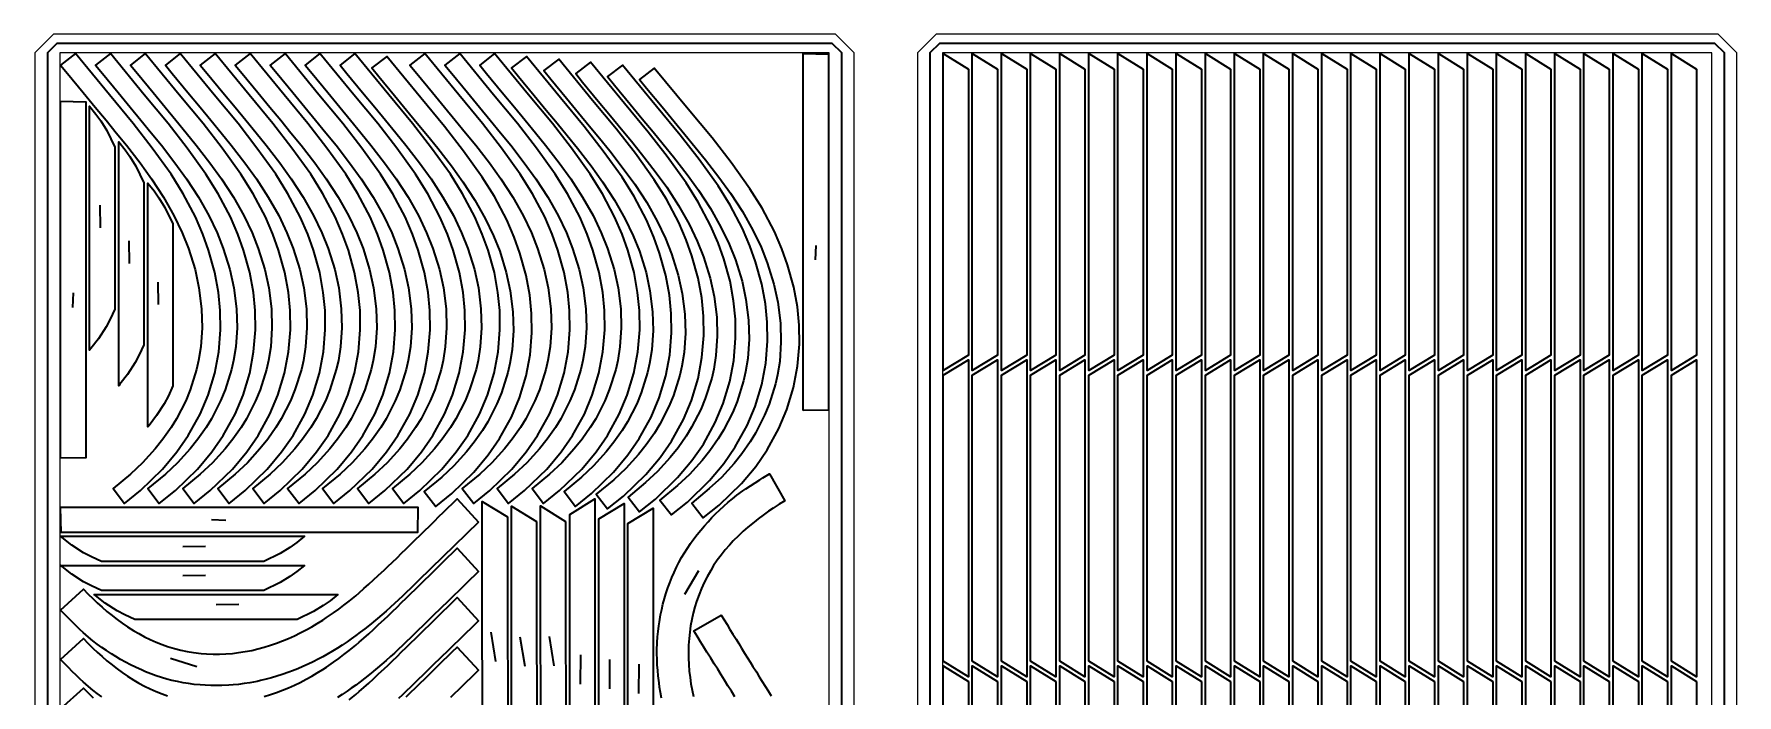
# Model space of a CAD drawing. Header units: millimetres. Extents: x -10628 to 24720, y -21829 to 4032.
# Drawn here: x 5248 to 7949, y -12298 to -11249 of the extents above; entities that cross this region are included whole.
import ezdxf
from ezdxf.enums import TextEntityAlignment as Align
from ezdxf.lldxf.tags import DXFTag

# ---------------------------------------------------------------- set-up
doc = ezdxf.new("R2010")
doc.units = ezdxf.units.MM
doc.layers.add('layer chu', color=7, linetype='Continuous', lineweight=9)
doc.layers.add('layer khung van cnc', color=7, linetype='Continuous', lineweight=25, true_color=0xfbf59b)
doc.layers.add('layer mau', color=7, linetype='Continuous')
doc.styles.add('Text Dim', font='arial.ttf')
tags = doc.linetypes.add('DATTRANHVAKEPVAN', pattern='A,32.156035,-1.521322,["DAT TRÁNH VA CHẠM KẸP VÁN",Text Dim,S=2.23494,R=0,X=0,Y=-0.877209],-47.8264', length=81.503757).pattern_tags.tags
tags[6] = DXFTag(74, 10)
tags = doc.linetypes.add('KVVIENMAY', pattern='A,46.311228,-10.280676,["KV VIỀN MÁY",Text Dim,S=10.028098,R=0,X=0,Y=-4.346144],-100.988212', length=157.580116).pattern_tags.tags
tags[6] = DXFTag(74, 10)

# ---------------------------------------------------------------- blocks, each defined once
blk = doc.blocks.new('khung van cnc')
at = {"color": 2, "linetype": 'DATTRANHVAKEPVAN', "lineweight": 5}
for p, q in [((-1453, -44.4), (-1148, -44.4)), ((-1148, -44.4), (-538.7, -44.4)), ((-539.1, -45.3), (-233, -44.4))]:
    blk.add_line(p, q, dxfattribs=at)
at = {"color": 250, "lineweight": 5}
blk.add_line((-1494.1, -99.4), (-193, -99.4), dxfattribs=at)
at = {"lineweight": 5}
blk.add_lwpolyline([(-193, -99.4), (-193, 2370.6), (-223, 2400.6), (-1463, 2400.6), (-1493, 2370.6), (-1493, -99.4)], close=True, dxfattribs=at)
at = {"color": 1, "linetype": 'KVVIENMAY'}
for points in [[(-511.9, -84.4), (-213, -84.4), (-213, 2370.6), (-228, 2385.6), (-1458, 2385.6), (-1473, 2370.6), (-1473, -84.4), (-1172.8, -84.4)], [(-1104, -84.4), (-567.2, -84.4)]]:
    blk.add_lwpolyline(points, dxfattribs=at)
at = {"lineweight": 5}
for points in [[(-513.5, -69.4), (-233, -69.4), (-233, 2370.6), (-1453, 2370.6), (-1453, -69.4), (-1173, -69.4)], [(-1123, -69.4), (-563.5, -69.4)]]:
    blk.add_lwpolyline(points, dxfattribs=at)
blk.add_lwpolyline([(-843, -551.3), (-1463, -551.3), (-1493, -521.3), (-1493, -99.4), (-843, -99.4)], close=True)
for centre in [(-1148, -69.4), (-538.5, -70.2)]:
    blk.add_circle(centre, 25, dxfattribs=at)
at = {"layer": 'layer mau'}
for points in [[(-843, -99.4), (-193, -99.4), (-193, -212.4), (-843, -212.4)], [(-843, -212.4), (-193, -212.4), (-193, -325.3), (-843, -325.3)], [(-843, -325.3), (-193, -325.3), (-193, -438.3), (-843, -438.3)], [(-843, -438.3), (-193, -438.3), (-193, -521.2), (-223, -551.2), (-843, -551.2)]]:
    blk.add_lwpolyline(points, close=True, dxfattribs=at)
at = {"color": 254, "lineweight": 5, "char_height": 50, "width": 647.53, "attachment_point": 5}
for s, insert in [('{\\fArial|b0|i0|c163|p34;Tên File}', (-1168.8, -155.9)), ('{\\fYu Gothic UI Semilight|b0|i0|c128|p34;Ván}', (-1168.8, -268.9)), ('{\\fYu Gothic UI Semilight|b0|i0|c128|p34;Đ\\fArial|b0|i0|c163|p34;ộ\\fYu Gothic UI Semilight|b0|i0|c128|p34; Dày Ván}', (-1168.8, -381.8)), ('{\\fYu Gothic UI Semilight|b0|i0|c128|p34;S\\fArial|b0|i0|c163|p34;ố\\fYu Gothic UI Semilight|b0|i0|c128|p34; L\\fArial|b0|i0|c163|p34;ượ\\fYu Gothic UI Semilight|b0|i0|c128|p34;ng Chi Ti\\fArial|b0|i0|c163|p34;ế\\fYu Gothic UI Semilight|b0|i0|c128|p34;t}', (-1168.8, -494.8))]:
    blk.add_mtext(s, dxfattribs=dict(at, insert=insert))
at = {"layer": 'layer mau'}
for tag, p in [('ÁGF', (-518, -155.9)), ('TENFILE', (-518, -268.9)), ('TENFILE', (-518, -381.8)), ('TENFILE', (-518, -494.8))]:
    blk.add_attdef(tag, text='', height=30, dxfattribs=at).set_placement(p, align=Align.MIDDLE_CENTER)

msp = doc.modelspace()

# ---------------------------------------------------------------- linework, layer by layer
for p, q in [((5352.299, -11521.006), (5352.736, -11556.802)), ((5398.399, -11577.624), (5398.836, -11613.421)), ((6487.309, -11607.744), (6488.391, -11584.569)), ((5309.309, -11683.344), (5310.391, -11660.169)), ((5444.499, -11642.834), (5444.936, -11678.631)), ((5529.139, -12019.557), (5552.314, -12020.639)), ((5519.713, -12062.552), (5483.916, -12062.988)), ((5519.713, -12108.652), (5483.916, -12109.088)), ((6301.967, -12101.156), (6279.749, -12138.982)), ((5572.738, -12154.752), (5536.941, -12155.188)), ((5972.584, -12198.33), (5980.092, -12244.893)), ((6018.692, -12205.785), (6026.2, -12252.348)), ((6064.792, -12205.515), (6072.3, -12252.078)), ((6114.921, -12281.23), (6115.361, -12234.596)), ((5464.564, -12239.648), (5506.32, -12253.095)), ((6161.021, -12288.397), (6161.461, -12241.763)), ((6207.121, -12295.854), (6207.561, -12249.22))]:
    msp.add_line(p, q)
for points in [[(5416.636, -11973.768), (5451.74, -11939.629), (5474.478, -11912.405), (5492.617, -11886.297), (5511.359, -11852.312), (5524.001, -11822.11), (5534.59, -11787.211), (5540.848, -11753.506), (5543.726, -11718.541), (5543.371, -11688.122), (5540.541, -11659.148), (5534.808, -11627.882), (5524.872, -11592.256), (5515.76, -11566.98), (5504.006, -11539.443), (5484.507, -11502.581), (5465.202, -11471.625), (5435.328, -11430.167), (5405.23, -11391.14), (5367.445, -11345.667), (5313.62, -11280.196), (5290.021, -11298.372), (5301.01, -11311.973), (5325.846, -11341.935), (5345.088, -11365.208), (5362.098, -11385.854), (5378.407, -11405.762), (5394.529, -11425.782), (5416.09, -11453.572), (5434.375, -11478.829), (5453.291, -11507.902), (5469.809, -11537.232), (5482.858, -11564.597), (5492.729, -11589.337), (5503.243, -11622.997), (5509.525, -11651.967), (5513.652, -11685.148), (5514.523, -11715.241), (5512.448, -11745.835), (5509.008, -11767.26), (5505.753, -11781.546), (5495.591, -11813.884), (5488.455, -11831.286), (5473.943, -11859.759), (5465.412, -11873.61), (5452.29, -11892.298), (5440.057, -11907.718), (5420.03, -11929.9), (5400.828, -11947.637), (5373.173, -11970.685), (5391.237, -11994.139)], [(5472.039, -11973.768), (5507.143, -11939.629), (5529.881, -11912.405), (5548.02, -11886.297), (5566.761, -11852.312), (5579.404, -11822.11), (5589.992, -11787.211), (5596.251, -11753.506), (5599.128, -11718.541), (5598.773, -11688.122), (5595.943, -11659.148), (5590.21, -11627.882), (5580.274, -11592.256), (5571.163, -11566.98), (5559.409, -11539.443), (5539.909, -11502.581), (5520.605, -11471.625), (5490.73, -11430.167), (5460.632, -11391.14), (5422.847, -11345.667), (5369.023, -11280.196), (5345.423, -11298.372), (5356.412, -11311.973), (5381.249, -11341.935), (5400.49, -11365.208), (5417.501, -11385.854), (5433.809, -11405.762), (5449.932, -11425.782), (5471.493, -11453.572), (5489.778, -11478.829), (5508.693, -11507.902), (5525.212, -11537.232), (5538.261, -11564.597), (5548.131, -11589.337), (5558.645, -11622.997), (5564.927, -11651.967), (5569.055, -11685.148), (5569.925, -11715.241), (5567.851, -11745.835), (5564.411, -11767.26), (5561.155, -11781.546), (5550.993, -11813.884), (5543.858, -11831.286), (5529.346, -11859.759), (5520.814, -11873.61), (5507.693, -11892.298), (5495.46, -11907.718), (5475.433, -11929.9), (5456.23, -11947.637), (5428.575, -11970.685), (5446.639, -11994.139)], [(5527.441, -11973.768), (5562.545, -11939.629), (5585.283, -11912.405), (5603.422, -11886.297), (5622.164, -11852.312), (5634.806, -11822.11), (5645.395, -11787.211), (5651.653, -11753.506), (5654.531, -11718.541), (5654.175, -11688.122), (5651.345, -11659.148), (5645.612, -11627.882), (5635.676, -11592.256), (5626.565, -11566.98), (5614.811, -11539.443), (5595.311, -11502.581), (5576.007, -11471.625), (5546.133, -11430.167), (5516.034, -11391.14), (5478.25, -11345.667), (5424.425, -11280.196), (5400.826, -11298.372), (5411.815, -11311.973), (5436.651, -11341.935), (5455.893, -11365.208), (5472.903, -11385.854), (5489.212, -11405.762), (5505.334, -11425.782), (5526.895, -11453.572), (5545.18, -11478.829), (5564.095, -11507.902), (5580.614, -11537.232), (5593.663, -11564.597), (5603.534, -11589.337), (5614.048, -11622.997), (5620.33, -11651.967), (5624.457, -11685.148), (5625.328, -11715.241), (5623.253, -11745.835), (5619.813, -11767.26), (5616.557, -11781.546), (5606.396, -11813.884), (5599.26, -11831.286), (5584.748, -11859.759), (5576.217, -11873.61), (5563.095, -11892.298), (5550.862, -11907.718), (5530.835, -11929.9), (5511.632, -11947.637), (5483.978, -11970.685), (5502.042, -11994.139)], [(5582.843, -11973.768), (5617.948, -11939.629), (5640.686, -11912.405), (5658.825, -11886.297), (5677.566, -11852.312), (5690.209, -11822.11), (5700.797, -11787.211), (5707.056, -11753.506), (5709.933, -11718.541), (5709.578, -11688.122), (5706.748, -11659.148), (5701.015, -11627.882), (5691.079, -11592.256), (5681.968, -11566.98), (5670.213, -11539.443), (5650.714, -11502.581), (5631.409, -11471.625), (5601.535, -11430.167), (5571.437, -11391.14), (5533.652, -11345.667), (5479.828, -11280.196), (5456.228, -11298.372), (5467.217, -11311.973), (5492.053, -11341.935), (5511.295, -11365.208), (5528.305, -11385.854), (5544.614, -11405.762), (5560.736, -11425.782), (5582.297, -11453.572), (5600.583, -11478.829), (5619.498, -11507.902), (5636.017, -11537.232), (5649.065, -11564.597), (5658.936, -11589.337), (5669.45, -11622.997), (5675.732, -11651.967), (5679.859, -11685.148), (5680.73, -11715.241), (5678.655, -11745.835), (5675.215, -11767.26), (5671.96, -11781.546), (5661.798, -11813.884), (5654.663, -11831.286), (5640.15, -11859.759), (5631.619, -11873.61), (5618.497, -11892.298), (5606.265, -11907.718), (5586.237, -11929.9), (5567.035, -11947.637), (5539.38, -11970.685), (5557.444, -11994.139)], [(5638.246, -11973.768), (5673.35, -11939.629), (5696.088, -11912.405), (5714.227, -11886.297), (5732.969, -11852.312), (5745.611, -11822.11), (5756.199, -11787.211), (5762.458, -11753.506), (5765.336, -11718.541), (5764.98, -11688.122), (5762.15, -11659.148), (5756.417, -11627.882), (5746.481, -11592.256), (5737.37, -11566.98), (5725.616, -11539.443), (5706.116, -11502.581), (5686.812, -11471.625), (5656.937, -11430.167), (5626.839, -11391.14), (5589.054, -11345.667), (5535.23, -11280.196), (5511.63, -11298.372), (5522.62, -11311.973), (5547.456, -11341.935), (5566.697, -11365.208), (5583.708, -11385.854), (5600.016, -11405.762), (5616.139, -11425.782), (5637.7, -11453.572), (5655.985, -11478.829), (5674.9, -11507.902), (5691.419, -11537.232), (5704.468, -11564.597), (5714.339, -11589.337), (5724.852, -11622.997), (5731.134, -11651.967), (5735.262, -11685.148), (5736.133, -11715.241), (5734.058, -11745.835), (5730.618, -11767.26), (5727.362, -11781.546), (5717.2, -11813.884), (5710.065, -11831.286), (5695.553, -11859.759), (5687.021, -11873.61), (5673.9, -11892.298), (5661.667, -11907.718), (5641.64, -11929.9), (5622.437, -11947.637), (5594.782, -11970.685), (5612.847, -11994.139)], [(5693.648, -11973.768), (5728.752, -11939.629), (5751.491, -11912.405), (5769.629, -11886.297), (5788.371, -11852.312), (5801.013, -11822.11), (5811.602, -11787.211), (5817.86, -11753.506), (5820.738, -11718.541), (5820.383, -11688.122), (5817.553, -11659.148), (5811.82, -11627.882), (5801.884, -11592.256), (5792.772, -11566.98), (5781.018, -11539.443), (5761.519, -11502.581), (5742.214, -11471.625), (5712.34, -11430.167), (5682.242, -11391.14), (5644.457, -11345.667), (5590.632, -11280.196), (5567.033, -11298.372), (5578.022, -11311.973), (5602.858, -11341.935), (5622.1, -11365.208), (5639.11, -11385.854), (5655.419, -11405.762), (5671.541, -11425.782), (5693.102, -11453.572), (5711.387, -11478.829), (5730.303, -11507.902), (5746.821, -11537.232), (5759.87, -11564.597), (5769.741, -11589.337), (5780.255, -11622.997), (5786.537, -11651.967), (5790.664, -11685.148), (5791.535, -11715.241), (5789.46, -11745.835), (5786.02, -11767.26), (5782.765, -11781.546), (5772.603, -11813.884), (5765.467, -11831.286), (5750.955, -11859.759), (5742.424, -11873.61), (5729.302, -11892.298), (5717.069, -11907.718), (5697.042, -11929.9), (5677.84, -11947.637), (5650.185, -11970.685), (5668.249, -11994.139)], [(5749.051, -11973.768), (5784.155, -11939.629), (5806.893, -11912.405), (5825.032, -11886.297), (5843.773, -11852.312), (5856.416, -11822.11), (5867.004, -11787.211), (5873.263, -11753.506), (5876.14, -11718.541), (5875.785, -11688.122), (5872.955, -11659.148), (5867.222, -11627.882), (5857.286, -11592.256), (5848.175, -11566.98), (5836.421, -11539.443), (5816.921, -11502.581), (5797.617, -11471.625), (5767.742, -11430.167), (5737.644, -11391.14), (5699.859, -11345.667), (5646.035, -11280.196), (5622.435, -11298.372), (5633.424, -11311.973), (5658.261, -11341.935), (5677.502, -11365.208), (5694.513, -11385.854), (5710.821, -11405.762), (5726.944, -11425.782), (5748.505, -11453.572), (5766.79, -11478.829), (5785.705, -11507.902), (5802.224, -11537.232), (5815.273, -11564.597), (5825.143, -11589.337), (5835.657, -11622.997), (5841.939, -11651.967), (5846.067, -11685.148), (5846.937, -11715.241), (5844.863, -11745.835), (5841.423, -11767.26), (5838.167, -11781.546), (5828.005, -11813.884), (5820.87, -11831.286), (5806.358, -11859.759), (5797.826, -11873.61), (5784.705, -11892.298), (5772.472, -11907.718), (5752.445, -11929.9), (5733.242, -11947.637), (5705.587, -11970.685), (5723.651, -11994.139)], [(5804.453, -11973.768), (5839.557, -11939.629), (5862.295, -11912.405), (5880.434, -11886.297), (5899.176, -11852.312), (5911.818, -11822.11), (5922.407, -11787.211), (5928.665, -11753.506), (5931.543, -11718.541), (5931.187, -11688.122), (5928.357, -11659.148), (5922.624, -11627.882), (5912.688, -11592.256), (5903.577, -11566.98), (5891.823, -11539.443), (5872.323, -11502.581), (5853.019, -11471.625), (5823.145, -11430.167), (5793.046, -11391.14), (5755.262, -11345.667), (5701.437, -11280.196), (5677.838, -11298.372), (5688.827, -11311.973), (5713.663, -11341.935), (5732.905, -11365.208), (5749.915, -11385.854), (5766.224, -11405.762), (5782.346, -11425.782), (5803.907, -11453.572), (5822.192, -11478.829), (5841.107, -11507.902), (5857.626, -11537.232), (5870.675, -11564.597), (5880.546, -11589.337), (5891.06, -11622.997), (5897.342, -11651.967), (5901.469, -11685.148), (5902.34, -11715.241), (5900.265, -11745.835), (5896.825, -11767.26), (5893.569, -11781.546), (5883.408, -11813.884), (5876.272, -11831.286), (5861.76, -11859.759), (5853.229, -11873.61), (5840.107, -11892.298), (5827.874, -11907.718), (5807.847, -11929.9), (5788.644, -11947.637), (5760.99, -11970.685), (5779.054, -11994.139)], [(5859.855, -11973.768), (5894.96, -11939.629), (5917.698, -11912.405), (5935.837, -11886.297), (5954.578, -11852.312), (5967.221, -11822.11), (5977.809, -11787.211), (5984.068, -11753.506), (5986.945, -11718.541), (5986.59, -11688.122), (5983.76, -11659.148), (5978.027, -11627.882), (5968.091, -11592.256), (5958.98, -11566.98), (5947.225, -11539.443), (5927.726, -11502.581), (5908.421, -11471.625), (5878.547, -11430.167), (5848.449, -11391.14), (5810.664, -11345.667), (5756.84, -11280.196), (5733.24, -11298.372), (5744.229, -11311.973), (5769.065, -11341.935), (5788.307, -11365.208), (5805.317, -11385.854), (5821.626, -11405.762), (5837.748, -11425.782), (5859.309, -11453.572), (5877.595, -11478.829), (5896.51, -11507.902), (5913.029, -11537.232), (5926.077, -11564.597), (5935.948, -11589.337), (5946.462, -11622.997), (5952.744, -11651.967), (5956.871, -11685.148), (5957.742, -11715.241), (5955.667, -11745.835), (5952.227, -11767.26), (5948.972, -11781.546), (5938.81, -11813.884), (5931.675, -11831.286), (5917.162, -11859.759), (5908.631, -11873.61), (5895.51, -11892.298), (5883.277, -11907.718), (5863.249, -11929.9), (5844.047, -11947.637), (5816.392, -11970.685), (5834.456, -11994.139)], [(5910.415, -11978.477), (5945.52, -11944.338), (5968.258, -11917.115), (5986.397, -11891.006), (6005.138, -11857.021), (6017.781, -11826.82), (6028.369, -11791.92), (6034.628, -11758.215), (6037.505, -11723.25), (6037.15, -11692.831), (6034.32, -11663.857), (6028.587, -11632.592), (6018.651, -11596.965), (6009.54, -11571.689), (5997.785, -11544.152), (5978.286, -11507.29), (5958.981, -11476.334), (5929.107, -11434.877), (5899.009, -11395.849), (5861.224, -11350.376), (5807.4, -11284.906), (5783.8, -11303.082), (5794.789, -11316.683), (5819.625, -11346.644), (5838.867, -11369.917), (5855.878, -11390.563), (5872.186, -11410.471), (5888.308, -11430.491), (5909.869, -11458.281), (5928.155, -11483.538), (5947.07, -11512.611), (5963.589, -11541.942), (5976.637, -11569.306), (5986.508, -11594.046), (5997.022, -11627.706), (6003.304, -11656.676), (6007.432, -11689.857), (6008.302, -11719.95), (6006.227, -11750.545), (6002.788, -11771.97), (5999.532, -11786.255), (5989.37, -11818.593), (5982.235, -11835.995), (5967.723, -11864.468), (5959.191, -11878.319), (5946.07, -11897.007), (5933.837, -11912.427), (5913.809, -11934.609), (5894.607, -11952.346), (5866.952, -11975.394), (5885.016, -11998.849)], [(5970.66, -11973.768), (6005.765, -11939.629), (6028.503, -11912.405), (6046.641, -11886.297), (6065.383, -11852.312), (6078.025, -11822.11), (6088.614, -11787.211), (6094.872, -11753.506), (6097.75, -11718.541), (6097.395, -11688.122), (6094.565, -11659.148), (6088.832, -11627.882), (6078.896, -11592.256), (6069.784, -11566.98), (6058.03, -11539.443), (6038.531, -11502.581), (6019.226, -11471.625), (5989.352, -11430.167), (5959.254, -11391.14), (5921.469, -11345.667), (5867.644, -11280.196), (5844.045, -11298.372), (5855.034, -11311.973), (5879.87, -11341.935), (5899.112, -11365.208), (5916.122, -11385.854), (5932.431, -11405.762), (5948.553, -11425.782), (5970.114, -11453.572), (5988.399, -11478.829), (6007.315, -11507.902), (6023.833, -11537.232), (6036.882, -11564.597), (6046.753, -11589.337), (6057.267, -11622.997), (6063.549, -11651.967), (6067.676, -11685.148), (6068.547, -11715.241), (6066.472, -11745.835), (6063.032, -11767.26), (6059.777, -11781.546), (6049.615, -11813.884), (6042.479, -11831.286), (6027.967, -11859.759), (6019.436, -11873.61), (6006.314, -11892.298), (5994.081, -11907.718), (5974.054, -11929.9), (5954.852, -11947.637), (5927.197, -11970.685), (5945.261, -11994.139)], [(6026.063, -11973.768), (6061.167, -11939.629), (6083.905, -11912.405), (6102.044, -11886.297), (6120.785, -11852.312), (6133.428, -11822.11), (6144.016, -11787.211), (6150.275, -11753.506), (6153.152, -11718.541), (6152.797, -11688.122), (6149.967, -11659.148), (6144.234, -11627.882), (6134.298, -11592.256), (6125.187, -11566.98), (6113.433, -11539.443), (6093.933, -11502.581), (6074.629, -11471.625), (6044.754, -11430.167), (6014.656, -11391.14), (5976.871, -11345.667), (5923.047, -11280.196), (5899.447, -11298.372), (5910.436, -11311.973), (5935.273, -11341.935), (5954.514, -11365.208), (5971.525, -11385.854), (5987.833, -11405.762), (6003.956, -11425.782), (6025.517, -11453.572), (6043.802, -11478.829), (6062.717, -11507.902), (6079.236, -11537.232), (6092.285, -11564.597), (6102.155, -11589.337), (6112.669, -11622.997), (6118.951, -11651.967), (6123.079, -11685.148), (6123.949, -11715.241), (6121.875, -11745.835), (6118.435, -11767.26), (6115.179, -11781.546), (6105.017, -11813.884), (6097.882, -11831.286), (6083.37, -11859.759), (6074.838, -11873.61), (6061.717, -11892.298), (6049.484, -11907.718), (6029.457, -11929.9), (6010.254, -11947.637), (5982.599, -11970.685), (6000.663, -11994.139)], [(6081.465, -11973.768), (6116.569, -11939.629), (6139.307, -11912.405), (6157.446, -11886.297), (6176.188, -11852.312), (6188.83, -11822.11), (6199.419, -11787.211), (6205.677, -11753.506), (6208.555, -11718.541), (6208.199, -11688.122), (6205.369, -11659.148), (6199.637, -11627.882), (6189.7, -11592.256), (6180.589, -11566.98), (6168.835, -11539.443), (6149.335, -11502.581), (6130.031, -11471.625), (6100.157, -11430.167), (6070.058, -11391.14), (6032.274, -11345.667), (5978.449, -11280.196), (5954.85, -11298.372), (5965.839, -11311.973), (5990.675, -11341.935), (6009.917, -11365.208), (6026.927, -11385.854), (6043.236, -11405.762), (6059.358, -11425.782), (6080.919, -11453.572), (6099.204, -11478.829), (6118.119, -11507.902), (6134.638, -11537.232), (6147.687, -11564.597), (6157.558, -11589.337), (6168.072, -11622.997), (6174.354, -11651.967), (6178.481, -11685.148), (6179.352, -11715.241), (6177.277, -11745.835), (6173.837, -11767.26), (6170.582, -11781.546), (6160.42, -11813.884), (6153.284, -11831.286), (6138.772, -11859.759), (6130.241, -11873.61), (6117.119, -11892.298), (6104.886, -11907.718), (6084.859, -11929.9), (6065.656, -11947.637), (6038.002, -11970.685), (6056.066, -11994.139)], [(6132.025, -11978.477), (6167.129, -11944.338), (6189.867, -11917.115), (6208.006, -11891.006), (6226.748, -11857.021), (6239.39, -11826.82), (6249.979, -11791.92), (6256.237, -11758.215), (6259.115, -11723.25), (6258.76, -11692.831), (6255.929, -11663.857), (6250.197, -11632.592), (6240.261, -11596.965), (6231.149, -11571.689), (6219.395, -11544.152), (6199.895, -11507.29), (6180.591, -11476.334), (6150.717, -11434.877), (6120.619, -11395.849), (6082.834, -11350.376), (6029.009, -11284.906), (6005.41, -11303.082), (6016.399, -11316.683), (6041.235, -11346.644), (6060.477, -11369.917), (6077.487, -11390.563), (6093.796, -11410.471), (6109.918, -11430.491), (6131.479, -11458.281), (6149.764, -11483.538), (6168.679, -11512.611), (6185.198, -11541.942), (6198.247, -11569.306), (6208.118, -11594.046), (6218.632, -11627.706), (6224.914, -11656.676), (6229.041, -11689.857), (6229.912, -11719.95), (6227.837, -11750.545), (6224.397, -11771.97), (6221.142, -11786.255), (6210.98, -11818.593), (6203.844, -11835.995), (6189.332, -11864.468), (6180.801, -11878.319), (6167.679, -11897.007), (6155.446, -11912.427), (6135.419, -11934.609), (6116.217, -11952.346), (6088.562, -11975.394), (6106.626, -11998.849)], [(6183.135, -11982.652), (6218.239, -11948.513), (6240.977, -11921.289), (6259.116, -11895.181), (6277.857, -11861.196), (6290.5, -11830.994), (6301.088, -11796.095), (6307.347, -11762.39), (6310.224, -11727.425), (6309.869, -11697.006), (6307.039, -11668.032), (6301.306, -11636.766), (6291.37, -11601.14), (6282.259, -11575.864), (6270.505, -11548.327), (6251.005, -11511.465), (6231.701, -11480.509), (6201.826, -11439.051), (6171.728, -11400.024), (6133.943, -11354.551), (6080.119, -11289.08), (6056.519, -11307.256), (6067.508, -11320.857), (6092.345, -11350.819), (6111.586, -11374.092), (6128.597, -11394.738), (6144.905, -11414.646), (6161.028, -11434.666), (6182.589, -11462.456), (6200.874, -11487.713), (6219.789, -11516.786), (6236.308, -11546.116), (6249.357, -11573.481), (6259.227, -11598.221), (6269.741, -11631.881), (6276.023, -11660.851), (6280.151, -11694.032), (6281.021, -11724.125), (6278.947, -11754.719), (6275.507, -11776.144), (6272.251, -11790.43), (6262.089, -11822.768), (6254.954, -11840.17), (6240.442, -11868.643), (6231.91, -11882.494), (6218.789, -11901.182), (6206.556, -11916.602), (6186.529, -11938.784), (6167.326, -11956.521), (6139.671, -11979.569), (6157.735, -12003.023)], [(6468.006, -11846.872), (6468.006, -11280.188), (6507.992, -11280.944), (6508.006, -11846.115)], [(6730.006, -11304.832), (6730.006, -11758.783), (6690.006, -11783.424), (6690.006, -11280.191)], [(6776.206, -11304.832), (6776.206, -11758.783), (6736.206, -11783.424), (6736.206, -11280.191)], [(6822.406, -11304.832), (6822.406, -11758.783), (6782.406, -11783.424), (6782.406, -11280.191)], [(6868.606, -11304.832), (6868.606, -11758.783), (6828.606, -11783.424), (6828.606, -11280.191)], [(6914.806, -11304.832), (6914.806, -11758.783), (6874.806, -11783.424), (6874.806, -11280.191)], [(6961.006, -11304.832), (6961.006, -11758.783), (6921.006, -11783.424), (6921.006, -11280.191)], [(7007.206, -11304.832), (7007.206, -11758.783), (6967.206, -11783.424), (6967.206, -11280.191)], [(7053.406, -11304.832), (7053.406, -11758.783), (7013.406, -11783.424), (7013.406, -11280.191)], [(7099.606, -11304.832), (7099.606, -11758.783), (7059.606, -11783.424), (7059.606, -11280.191)], [(7145.806, -11304.832), (7145.806, -11758.783), (7105.806, -11783.424), (7105.806, -11280.191)], [(7192.006, -11304.832), (7192.006, -11758.783), (7152.006, -11783.424), (7152.006, -11280.191)], [(7238.206, -11304.832), (7238.206, -11758.783), (7198.206, -11783.424), (7198.206, -11280.191)], [(7284.406, -11304.832), (7284.406, -11758.783), (7244.406, -11783.424), (7244.406, -11280.191)], [(7330.606, -11304.832), (7330.606, -11758.783), (7290.606, -11783.424), (7290.606, -11280.191)], [(7376.806, -11304.832), (7376.806, -11758.783), (7336.806, -11783.424), (7336.806, -11280.191)], [(7423.006, -11304.832), (7423.006, -11758.783), (7383.006, -11783.424), (7383.006, -11280.191)], [(7469.206, -11304.832), (7469.206, -11758.783), (7429.206, -11783.424), (7429.206, -11280.191)], [(7515.406, -11304.832), (7515.406, -11758.783), (7475.406, -11783.424), (7475.406, -11280.191)], [(7561.606, -11304.832), (7561.606, -11758.783), (7521.606, -11783.424), (7521.606, -11280.191)], [(7607.806, -11304.832), (7607.806, -11758.783), (7567.806, -11783.424), (7567.806, -11280.191)], [(7654.006, -11304.832), (7654.006, -11758.783), (7614.006, -11783.424), (7614.006, -11280.191)], [(7700.206, -11304.832), (7700.206, -11758.783), (7660.206, -11783.424), (7660.206, -11280.191)], [(7746.406, -11304.832), (7746.406, -11758.783), (7706.406, -11783.424), (7706.406, -11280.191)], [(7792.606, -11304.832), (7792.606, -11758.783), (7752.606, -11783.424), (7752.606, -11280.191)], [(7838.806, -11304.832), (7838.806, -11758.783), (7798.806, -11783.424), (7798.806, -11280.191)], [(7885.006, -11304.832), (7885.006, -11758.783), (7845.006, -11783.424), (7845.006, -11280.191)], [(6233.695, -11987.361), (6268.799, -11953.222), (6291.537, -11925.999), (6309.676, -11899.89), (6328.417, -11865.905), (6341.06, -11835.704), (6351.648, -11800.804), (6357.907, -11767.099), (6360.784, -11732.134), (6360.429, -11701.715), (6357.599, -11672.741), (6351.866, -11641.476), (6341.93, -11605.849), (6332.819, -11580.573), (6321.065, -11553.036), (6301.565, -11516.174), (6282.261, -11485.218), (6252.386, -11443.761), (6222.288, -11404.733), (6184.503, -11359.26), (6130.679, -11293.79), (6107.079, -11311.966), (6118.068, -11325.567), (6142.905, -11355.528), (6162.146, -11378.801), (6179.157, -11399.447), (6195.465, -11419.355), (6211.588, -11439.375), (6233.149, -11467.165), (6251.434, -11492.422), (6270.349, -11521.495), (6286.868, -11550.826), (6299.917, -11578.19), (6309.788, -11602.93), (6320.301, -11636.59), (6326.583, -11665.56), (6330.711, -11698.741), (6331.581, -11728.834), (6329.507, -11759.429), (6326.067, -11780.854), (6322.811, -11795.139), (6312.649, -11827.477), (6305.514, -11844.879), (6291.002, -11873.352), (6282.47, -11887.203), (6269.349, -11905.891), (6257.116, -11921.311), (6237.089, -11943.493), (6217.886, -11961.23), (6190.231, -11984.278), (6208.295, -12007.733)], [(6284.255, -11992.07), (6319.359, -11957.931), (6342.097, -11930.708), (6360.236, -11904.6), (6378.977, -11870.614), (6391.62, -11840.413), (6402.208, -11805.513), (6408.467, -11771.808), (6411.344, -11736.843), (6410.989, -11706.424), (6408.159, -11677.45), (6402.426, -11646.185), (6392.49, -11610.559), (6383.379, -11585.282), (6371.625, -11557.745), (6352.125, -11520.883), (6332.821, -11489.928), (6302.946, -11448.47), (6272.848, -11409.442), (6235.063, -11363.969), (6181.239, -11298.499), (6157.639, -11316.675), (6168.628, -11330.276), (6193.465, -11360.237), (6212.706, -11383.51), (6229.717, -11404.156), (6246.025, -11424.065), (6262.148, -11444.084), (6283.709, -11471.874), (6301.994, -11497.131), (6320.909, -11526.204), (6337.428, -11555.535), (6350.477, -11582.899), (6360.348, -11607.639), (6370.861, -11641.299), (6377.143, -11670.269), (6381.271, -11703.451), (6382.142, -11733.544), (6380.067, -11764.138), (6376.627, -11785.563), (6373.371, -11799.848), (6363.209, -11832.186), (6356.074, -11849.589), (6341.562, -11878.062), (6333.03, -11891.912), (6319.909, -11910.6), (6307.676, -11926.02), (6287.649, -11948.202), (6268.446, -11965.939), (6240.791, -11988.987), (6258.856, -12012.442)], [(6334.815, -11996.779), (6369.919, -11962.64), (6392.657, -11935.417), (6410.796, -11909.309), (6429.537, -11875.323), (6442.18, -11845.122), (6452.768, -11810.222), (6459.027, -11776.517), (6461.905, -11741.552), (6461.549, -11711.133), (6458.719, -11682.159), (6452.986, -11650.894), (6443.05, -11615.268), (6433.939, -11589.992), (6422.185, -11562.455), (6402.685, -11525.592), (6383.381, -11494.637), (6353.506, -11453.179), (6323.408, -11414.151), (6285.623, -11368.678), (6231.799, -11303.208), (6208.199, -11321.384), (6219.189, -11334.985), (6244.025, -11364.946), (6263.266, -11388.219), (6280.277, -11408.865), (6296.585, -11428.774), (6312.708, -11448.793), (6334.269, -11476.584), (6352.554, -11501.841), (6371.469, -11530.913), (6387.988, -11560.244), (6401.037, -11587.608), (6410.908, -11612.348), (6421.421, -11646.008), (6427.703, -11674.978), (6431.831, -11708.16), (6432.702, -11738.253), (6430.627, -11768.847), (6427.187, -11790.272), (6423.931, -11804.557), (6413.769, -11836.895), (6406.634, -11854.298), (6392.122, -11882.771), (6383.59, -11896.622), (6370.469, -11915.309), (6358.236, -11930.729), (6338.209, -11952.912), (6319.006, -11970.648), (6291.351, -11993.696), (6309.416, -12017.151)], [(5290.006, -11922.472), (5290.006, -11355.788), (5329.992, -11356.544), (5330.006, -11921.715)], [(5346.124, -11376.145), (5353.921, -11387.129), (5363.306, -11402.444), (5376.102, -11428.503), (5376.102, -11685.92), (5368.751, -11701.829), (5362.187, -11714.107), (5350.022, -11732.967), (5338.131, -11748.428), (5336.102, -11750.689), (5336.102, -11363.915)], [(5392.224, -11432.764), (5400.021, -11443.747), (5409.406, -11459.063), (5422.202, -11485.121), (5422.202, -11742.539), (5414.851, -11758.448), (5408.287, -11770.726), (5396.122, -11789.586), (5384.231, -11805.047), (5382.202, -11807.308), (5382.202, -11420.534)], [(5438.324, -11497.974), (5446.121, -11508.957), (5455.506, -11524.273), (5468.302, -11550.331), (5468.302, -11807.749), (5460.951, -11823.657), (5454.387, -11835.936), (5442.222, -11854.796), (5430.331, -11870.257), (5428.302, -11872.517), (5428.302, -11485.744)], [(6690.006, -12244.658), (6690.006, -11790.706), (6730.006, -11766.065), (6730.006, -12269.299)], [(6736.206, -12244.658), (6736.206, -11790.706), (6776.206, -11766.065), (6776.206, -12269.299)], [(6782.406, -12244.658), (6782.406, -11790.706), (6822.406, -11766.065), (6822.406, -12269.299)], [(6828.606, -12244.658), (6828.606, -11790.706), (6868.606, -11766.065), (6868.606, -12269.299)], [(6874.806, -12244.658), (6874.806, -11790.706), (6914.806, -11766.065), (6914.806, -12269.299)], [(6921.006, -12244.658), (6921.006, -11790.706), (6961.006, -11766.065), (6961.006, -12269.299)], [(6967.206, -12244.658), (6967.206, -11790.706), (7007.206, -11766.065), (7007.206, -12269.299)], [(7013.406, -12244.658), (7013.406, -11790.706), (7053.406, -11766.065), (7053.406, -12269.299)], [(7059.606, -12244.658), (7059.606, -11790.706), (7099.606, -11766.065), (7099.606, -12269.299)], [(7105.806, -12244.658), (7105.806, -11790.706), (7145.806, -11766.065), (7145.806, -12269.299)], [(7152.006, -12244.658), (7152.006, -11790.706), (7192.006, -11766.065), (7192.006, -12269.299)], [(7198.206, -12244.658), (7198.206, -11790.706), (7238.206, -11766.065), (7238.206, -12269.299)], [(7244.406, -12244.658), (7244.406, -11790.706), (7284.406, -11766.065), (7284.406, -12269.299)], [(7290.606, -12244.658), (7290.606, -11790.706), (7330.606, -11766.065), (7330.606, -12269.299)], [(7336.806, -12244.658), (7336.806, -11790.706), (7376.806, -11766.065), (7376.806, -12269.299)], [(7383.006, -12244.658), (7383.006, -11790.706), (7423.006, -11766.065), (7423.006, -12269.299)], [(7429.206, -12244.658), (7429.206, -11790.706), (7469.206, -11766.065), (7469.206, -12269.299)], [(7475.406, -12244.658), (7475.406, -11790.706), (7515.406, -11766.065), (7515.406, -12269.299)], [(7521.606, -12244.658), (7521.606, -11790.706), (7561.606, -11766.065), (7561.606, -12269.299)], [(7567.806, -12244.658), (7567.806, -11790.706), (7607.806, -11766.065), (7607.806, -12269.299)], [(7614.006, -12244.658), (7614.006, -11790.706), (7654.006, -11766.065), (7654.006, -12269.299)], [(7660.206, -12244.658), (7660.206, -11790.706), (7700.206, -11766.065), (7700.206, -12269.299)], [(7706.406, -12244.658), (7706.406, -11790.706), (7746.406, -11766.065), (7746.406, -12269.299)], [(7752.606, -12244.658), (7752.606, -11790.706), (7792.606, -11766.065), (7792.606, -12269.299)], [(7798.806, -12244.658), (7798.806, -11790.706), (7838.806, -11766.065), (7838.806, -12269.299)], [(7845.006, -12244.658), (7845.006, -11790.706), (7885.006, -11766.065), (7885.006, -12269.299)], [(5952.809, -12023.912), (5946.48, -12030.089), (5940.151, -12036.266), (5933.822, -12042.443), (5927.492, -12048.618), (5920.606, -12055.334), (5914.829, -12060.967), (5908.497, -12067.141), (5902.165, -12073.315), (5895.836, -12079.491), (5889.508, -12085.67), (5884.419, -12090.644), (5876.863, -12098.036), (5870.543, -12104.221), (5864.219, -12110.403), (5857.889, -12116.579), (5851.549, -12122.745), (5844.805, -12129.278), (5838.828, -12135.035), (5832.432, -12141.144), (5825.999, -12147.213), (5819.519, -12153.232), (5813.569, -12158.656), (5806.377, -12165.068), (5799.705, -12170.873), (5792.966, -12176.602), (5786.162, -12182.253), (5782.71, -12185.069), (5772.352, -12193.312), (5765.341, -12198.707), (5758.255, -12204.002), (5751.09, -12209.188), (5744.511, -12213.795), (5736.504, -12219.198), (5729.077, -12224.003), (5721.556, -12228.66), (5712.31, -12234.089), (5706.22, -12237.485), (5698.405, -12241.638), (5690.498, -12245.618), (5682.503, -12249.421), (5674.425, -12253.049), (5666.268, -12256.499), (5658.039, -12259.771), (5651.919, -12262.071), (5641.377, -12265.773), (5632.952, -12268.491), (5624.466, -12271.008), (5615.923, -12273.314), (5607.325, -12275.4), (5601.81, -12276.611), (5589.972, -12278.875), (5581.229, -12280.254), (5572.451, -12281.388), (5563.644, -12282.273), (5556.881, -12282.781), (5545.972, -12283.283), (5537.121, -12283.405), (5528.271, -12283.271), (5519.428, -12282.881), (5511.437, -12282.306), (5501.794, -12281.329), (5493.019, -12280.166), (5484.283, -12278.741), (5475.593, -12277.055), (5466.565, -12275.008), (5458.387, -12272.887), (5449.887, -12270.409), (5441.464, -12267.676), (5433.127, -12264.692), (5424.883, -12261.465), (5419.228, -12259.087), (5408.701, -12254.299), (5400.769, -12250.38), (5392.941, -12246.25), (5385.218, -12241.92), (5377.6, -12237.402), (5370.613, -12233.042), (5362.68, -12227.838), (5355.392, -12222.796), (5348.236, -12217.575), (5341.225, -12212.169), (5334.371, -12206.572), (5325.605, -12198.898), (5321.188, -12194.789), (5314.84, -12188.633), (5308.597, -12182.367), (5302.406, -12176.045), (5298.544, -12172.094), (5290.013, -12163.423), (5326.127, -12130.421), (5333.396, -12137.673), (5341.793, -12145.87), (5348.203, -12151.901), (5355.822, -12158.786), (5363.599, -12165.495), (5369.81, -12170.622), (5379.649, -12178.323), (5387.938, -12184.395), (5396.416, -12190.199), (5406.157, -12196.351), (5413.972, -12200.888), (5423.049, -12205.728), (5432.309, -12210.215), (5441.738, -12214.337), (5451.323, -12218.082), (5459.739, -12221.011), (5470.906, -12224.394), (5480.873, -12226.944), (5490.936, -12229.079), (5501.078, -12230.794), (5512.783, -12232.235), (5521.534, -12232.938), (5531.814, -12233.366), (5542.105, -12233.373), (5552.39, -12232.967), (5562.65, -12232.157), (5572.446, -12231.007), (5583.027, -12229.354), (5593.117, -12227.383), (5603.129, -12225.051), (5613.053, -12222.369), (5623.105, -12219.28), (5632.6, -12216.016), (5642.208, -12212.37), (5651.699, -12208.429), (5661.069, -12204.206), (5670.143, -12199.798), (5679.422, -12194.967), (5688.402, -12189.977), (5697.25, -12184.756), (5705.966, -12179.318), (5711.906, -12175.443), (5723.003, -12167.838), (5731.329, -12161.82), (5739.53, -12155.633), (5747.61, -12149.289), (5758.21, -12140.597), (5763.421, -12136.175), (5771.165, -12129.432), (5778.82, -12122.589), (5786.4, -12115.66), (5793.918, -12108.665), (5803.59, -12099.532), (5808.83, -12094.54), (5816.244, -12087.435), (5823.636, -12080.307), (5831.008, -12073.16), (5838.364, -12065.997), (5845.707, -12058.821), (5853.04, -12051.635), (5860.366, -12044.442), (5867.689, -12037.246), (5875.012, -12030.049), (5882.337, -12022.855), (5890.742, -12014.615), (5897.008, -12008.487), (5904.355, -12001.315), (5911.707, -11994.148), (5919.061, -11986.983)], [(5998.908, -12015.666), (5999.372, -12469.618), (5959.397, -12494.299), (5958.882, -11991.066)], [(6097.664, -12461.266), (6097.664, -12011.644), (6137.664, -11987.003), (6137.664, -12485.907)], [(5290.011, -12000.254), (5856.695, -12000.254), (5855.939, -12040.24), (5290.768, -12040.254)], [(6045.015, -12023.121), (6045.479, -12477.073), (6005.505, -12501.754), (6004.99, -11998.521)], [(6091.115, -12022.851), (6091.579, -12476.802), (6051.604, -12501.484), (6051.09, -11998.251)], [(6143.764, -12468.433), (6143.764, -12018.811), (6183.764, -11994.171), (6183.764, -12493.074)], [(6189.864, -12475.89), (6189.864, -12026.268), (6229.864, -12001.627), (6229.864, -12500.53)], [(5664.573, -12056.376), (5653.59, -12064.174), (5638.274, -12073.558), (5612.216, -12086.354), (5354.798, -12086.354), (5338.89, -12079.003), (5326.611, -12072.439), (5307.751, -12060.275), (5292.29, -12048.383), (5290.029, -12046.354), (5676.803, -12046.354)], [(5664.573, -12102.476), (5653.59, -12110.274), (5638.274, -12119.658), (5612.216, -12132.454), (5354.798, -12132.454), (5338.89, -12125.103), (5326.611, -12118.539), (5307.751, -12106.375), (5292.29, -12094.483), (5290.029, -12092.454), (5676.803, -12092.454)], [(5717.599, -12148.576), (5706.615, -12156.374), (5691.3, -12165.758), (5665.241, -12178.554), (5407.823, -12178.554), (5391.915, -12171.203), (5379.636, -12164.639), (5360.776, -12152.475), (5345.315, -12140.583), (5343.055, -12138.554), (5729.828, -12138.554)], [(6730.006, -12276.581), (6730.006, -12730.532), (6690.006, -12755.173), (6690.006, -12251.94)], [(6776.206, -12276.581), (6776.206, -12730.532), (6736.206, -12755.173), (6736.206, -12251.94)], [(6822.406, -12276.581), (6822.406, -12730.532), (6782.406, -12755.173), (6782.406, -12251.94)], [(6868.606, -12276.581), (6868.606, -12730.532), (6828.606, -12755.173), (6828.606, -12251.94)], [(6914.806, -12276.581), (6914.806, -12730.532), (6874.806, -12755.173), (6874.806, -12251.94)], [(6961.006, -12276.581), (6961.006, -12730.532), (6921.006, -12755.173), (6921.006, -12251.94)], [(7007.206, -12276.581), (7007.206, -12730.532), (6967.206, -12755.173), (6967.206, -12251.94)], [(7053.406, -12276.581), (7053.406, -12730.532), (7013.406, -12755.173), (7013.406, -12251.94)], [(7099.606, -12276.581), (7099.606, -12730.532), (7059.606, -12755.173), (7059.606, -12251.94)], [(7145.806, -12276.581), (7145.806, -12730.532), (7105.806, -12755.173), (7105.806, -12251.94)], [(7192.006, -12276.581), (7192.006, -12730.532), (7152.006, -12755.173), (7152.006, -12251.94)], [(7238.206, -12276.581), (7238.206, -12730.532), (7198.206, -12755.173), (7198.206, -12251.94)], [(7284.406, -12276.581), (7284.406, -12730.532), (7244.406, -12755.173), (7244.406, -12251.94)], [(7330.606, -12276.581), (7330.606, -12730.532), (7290.606, -12755.173), (7290.606, -12251.94)], [(7376.806, -12276.581), (7376.806, -12730.532), (7336.806, -12755.173), (7336.806, -12251.94)], [(7423.006, -12276.581), (7423.006, -12730.532), (7383.006, -12755.173), (7383.006, -12251.94)], [(7469.206, -12276.581), (7469.206, -12730.532), (7429.206, -12755.173), (7429.206, -12251.94)], [(7515.406, -12276.581), (7515.406, -12730.532), (7475.406, -12755.173), (7475.406, -12251.94)], [(7561.606, -12276.581), (7561.606, -12730.532), (7521.606, -12755.173), (7521.606, -12251.94)], [(7607.806, -12276.581), (7607.806, -12730.532), (7567.806, -12755.173), (7567.806, -12251.94)], [(7654.006, -12276.581), (7654.006, -12730.532), (7614.006, -12755.173), (7614.006, -12251.94)], [(7700.206, -12276.581), (7700.206, -12730.532), (7660.206, -12755.173), (7660.206, -12251.94)], [(7746.406, -12276.581), (7746.406, -12730.532), (7706.406, -12755.173), (7706.406, -12251.94)], [(7792.606, -12276.581), (7792.606, -12730.532), (7752.606, -12755.173), (7752.606, -12251.94)], [(7838.806, -12276.581), (7838.806, -12730.532), (7798.806, -12755.173), (7798.806, -12251.94)], [(7885.006, -12276.581), (7885.006, -12730.532), (7845.006, -12755.173), (7845.006, -12251.94)]]:
    msp.add_lwpolyline(points, close=True)
for points in [[(6243.186, -12303.062), (6241.595, -12294.35), (6240.194, -12285.605), (6239.281, -12279.132), (6237.964, -12268.037), (6237.146, -12259.221), (6236.537, -12250.392), (6236.147, -12241.551), (6235.984, -12232.705), (6236.002, -12227.058), (6236.371, -12215.012), (6236.929, -12206.178), (6237.734, -12197.364), (6238.788, -12188.575), (6239.765, -12181.865), (6241.65, -12171.108), (6243.458, -12162.443), (6245.517, -12153.834), (6247.824, -12145.289), (6250.125, -12137.615), (6253.178, -12128.416), (6256.225, -12120.105), (6259.517, -12111.888), (6263.056, -12103.774), (6267.02, -12095.409), (6270.871, -12087.889), (6275.14, -12080.132), (6279.642, -12072.507), (6284.369, -12065.02), (6289.315, -12057.677), (6292.867, -12052.675), (6299.832, -12043.444), (6305.385, -12036.555), (6311.12, -12029.814), (6317.028, -12023.219), (6323.097, -12016.768), (6328.873, -12010.899), (6335.681, -12004.289), (6342.188, -11998.274), (6348.843, -11992.427), (6355.646, -11986.761), (6362.601, -11981.291), (6372, -11974.406), (6376.972, -11970.99), (6384.363, -11966.135), (6391.838, -11961.406), (6399.356, -11956.741), (6404.054, -11953.832), (6414.374, -11947.394), (6438.719, -11989.827), (6430.059, -11995.344), (6420.23, -12001.753), (6412.948, -12006.696), (6404.569, -12012.634), (6396.327, -12018.763), (6389.97, -12023.708), (6380.312, -12031.634), (6372.581, -12038.402), (6365.07, -12045.412), (6356.944, -12053.579), (6350.814, -12060.219), (6344.113, -12068.024), (6337.717, -12076.085), (6331.641, -12084.39), (6325.898, -12092.929), (6321.207, -12100.506), (6315.473, -12110.668), (6310.814, -12119.841), (6306.538, -12129.197), (6302.656, -12138.722), (6298.701, -12149.832), (6296.109, -12158.22), (6293.453, -12168.16), (6291.205, -12178.203), (6289.361, -12188.329), (6287.918, -12198.519), (6286.906, -12208.331), (6286.215, -12219.017), (6285.942, -12229.295), (6286.038, -12239.574), (6286.494, -12249.844), (6287.32, -12260.328), (6288.439, -12270.305), (6289.905, -12280.477), (6291.684, -12290.599), (6293.765, -12300.663)], [(5613.053, -12300.757), (5623.105, -12297.667), (5632.6, -12294.403), (5642.208, -12290.757), (5651.699, -12286.816), (5661.069, -12282.593), (5670.143, -12278.186), (5679.422, -12273.354), (5688.402, -12268.364), (5697.25, -12263.143), (5705.966, -12257.705), (5711.906, -12253.83), (5723.003, -12246.225), (5731.329, -12240.207), (5739.53, -12234.02), (5747.61, -12227.676), (5758.21, -12218.984), (5763.421, -12214.562), (5771.165, -12207.82), (5778.82, -12200.976), (5786.4, -12194.048), (5793.918, -12187.052), (5803.59, -12177.92), (5808.83, -12172.927), (5816.244, -12165.822), (5823.636, -12158.695), (5831.008, -12151.548), (5838.364, -12144.385), (5845.707, -12137.208), (5853.04, -12130.022), (5860.366, -12122.83), (5867.689, -12115.633), (5875.012, -12108.436), (5882.337, -12101.242), (5890.742, -12093.002), (5897.008, -12086.875), (5904.355, -12079.702), (5911.707, -12072.535), (5919.061, -12065.37), (5952.809, -12102.3), (5946.48, -12108.477), (5940.151, -12114.654), (5933.822, -12120.83), (5927.492, -12127.006), (5920.606, -12133.722), (5914.829, -12139.355), (5908.497, -12145.528), (5902.165, -12151.703), (5895.836, -12157.879), (5889.508, -12164.057), (5884.419, -12169.031), (5876.863, -12176.423), (5870.543, -12182.608), (5864.219, -12188.79), (5857.889, -12194.966), (5851.549, -12201.132), (5844.805, -12207.665), (5838.828, -12213.422), (5832.432, -12219.531), (5825.999, -12225.601), (5819.519, -12231.619), (5813.569, -12237.043), (5806.377, -12243.455), (5799.705, -12249.261), (5792.966, -12254.99), (5786.162, -12260.64), (5782.71, -12263.456), (5772.352, -12271.699), (5765.341, -12277.095), (5758.255, -12282.389), (5751.09, -12287.575), (5744.511, -12292.182), (5736.504, -12297.585), (5729.077, -12302.39)], [(5747.61, -12306.063), (5758.21, -12297.372), (5763.421, -12292.949), (5771.165, -12286.207), (5778.82, -12279.363), (5786.4, -12272.435), (5793.918, -12265.439), (5803.59, -12256.307), (5808.83, -12251.315), (5816.244, -12244.21), (5823.636, -12237.082), (5831.008, -12229.935), (5838.364, -12222.772), (5845.707, -12215.596), (5853.04, -12208.41), (5860.366, -12201.217), (5867.689, -12194.021), (5875.012, -12186.824), (5882.337, -12179.63), (5890.742, -12171.39), (5897.008, -12165.262), (5904.355, -12158.09), (5911.707, -12150.922), (5919.061, -12143.757), (5952.809, -12180.687), (5946.48, -12186.864), (5940.151, -12193.041), (5933.822, -12199.217), (5927.492, -12205.393), (5920.606, -12212.109), (5914.829, -12217.742), (5908.497, -12223.916), (5902.165, -12230.09), (5895.836, -12236.266), (5889.508, -12242.444), (5884.419, -12247.419), (5876.863, -12254.811), (5870.543, -12260.996), (5864.219, -12267.178), (5857.889, -12273.353), (5851.549, -12279.52), (5844.805, -12286.052), (5838.828, -12291.81), (5832.432, -12297.919), (5825.999, -12303.988)], [(6359.332, -12301.078), (6353.943, -12292.339), (6348.538, -12283.61), (6343.121, -12274.887), (6337.697, -12266.17), (6332.268, -12257.456), (6326.838, -12248.742), (6321.412, -12240.026), (6315.2, -12230.028), (6310.584, -12222.578), (6305.184, -12213.846), (6299.79, -12205.109), (6294.398, -12196.371), (6337.791, -12171.476), (6342.441, -12178.998), (6347.092, -12186.52), (6351.741, -12194.043), (6356.39, -12201.566), (6361.446, -12209.749), (6365.685, -12216.614), (6370.332, -12224.138), (6374.979, -12231.662), (6379.629, -12239.185), (6384.281, -12246.706), (6388.027, -12252.757), (6393.597, -12261.741), (6398.257, -12269.256), (6402.913, -12276.775), (6407.562, -12284.298), (6412.2, -12291.828), (6417.107, -12299.833)], [(5355.392, -12301.184), (5348.236, -12295.962), (5341.225, -12290.556), (5334.371, -12284.96), (5325.605, -12277.285), (5321.188, -12273.176), (5314.84, -12267.02), (5308.597, -12260.754), (5302.406, -12254.432), (5298.544, -12250.481), (5290.013, -12241.81), (5326.127, -12208.809), (5333.396, -12216.06), (5341.793, -12224.258), (5348.203, -12230.288), (5355.822, -12237.173), (5363.599, -12243.882), (5369.81, -12249.009), (5379.649, -12256.71), (5387.938, -12262.782), (5396.416, -12268.586), (5406.157, -12274.739), (5413.972, -12279.275), (5423.049, -12284.115), (5432.309, -12288.603), (5441.738, -12292.725), (5451.323, -12296.47), (5459.739, -12299.399)], [(5838.364, -12301.159), (5845.707, -12293.983), (5853.04, -12286.797), (5860.366, -12279.604), (5867.689, -12272.408), (5875.012, -12265.211), (5882.337, -12258.017), (5890.742, -12249.777), (5897.008, -12243.649), (5904.355, -12236.477), (5911.707, -12229.31), (5919.061, -12222.145), (5952.809, -12259.074), (5946.48, -12265.251), (5940.151, -12271.428), (5933.822, -12277.605), (5927.492, -12283.78), (5920.606, -12290.496), (5914.829, -12296.129), (5908.497, -12302.303)], [(5290.013, -12320.197), (5326.127, -12287.196), (5333.396, -12294.447), (5341.793, -12302.645)]]:
    msp.add_lwpolyline(points)

# ---------------------------------------------------------------- block references
at = {"layer": 'layer khung van cnc'}
ref = msp.add_blockref('khung van cnc', (6742.01, -13649.743), dxfattribs=at)
ref.add_attrib('TENFILE', '9 BỘ', dxfattribs={"layer": 'layer chu', "lineweight": 5, "height": 30, "style": 'Text Dim'}).set_placement((6224.006, -14144.502), align=Align.MIDDLE_CENTER)
ref.add_attrib('TENFILE', '20MM', dxfattribs={"layer": 'layer chu', "height": 30, "style": 'Text Dim'}).set_placement((6224.006, -14031.554), align=Align.MIDDLE_CENTER)
ref.add_attrib('TENFILE', 'PLW', dxfattribs={"layer": 'layer chu', "height": 30, "style": 'Text Dim'}).set_placement((6224.006, -13918.605), align=Align.MIDDLE_CENTER)
ref.add_attrib('ÁGF', 'FILE0.4', dxfattribs={"layer": 'layer chu', "height": 30, "style": 'Text Dim'}).set_placement((6224.006, -13805.657), align=Align.TOP_CENTER)
ref = msp.add_blockref('khung van cnc', (8142.01, -13649.743), dxfattribs=at)
ref.add_attrib('TENFILE', '122PCS', dxfattribs={"layer": 'layer chu', "lineweight": 5, "height": 30, "style": 'Text Dim'}).set_placement((7624.006, -14144.502), align=Align.MIDDLE_CENTER)
ref.add_attrib('TENFILE', '20MM', dxfattribs={"layer": 'layer chu', "height": 30, "style": 'Text Dim'}).set_placement((7624.006, -14031.554), align=Align.MIDDLE_CENTER)
ref.add_attrib('TENFILE', 'PLW', dxfattribs={"layer": 'layer chu', "height": 30, "style": 'Text Dim'}).set_placement((7624.006, -13918.605), align=Align.MIDDLE_CENTER)
ref.add_attrib('ÁGF', 'FILE1', dxfattribs={"layer": 'layer chu', "height": 30, "style": 'Text Dim'}).set_placement((7624.006, -13805.657), align=Align.TOP_CENTER)

doc.saveas('drawing.dxf')
